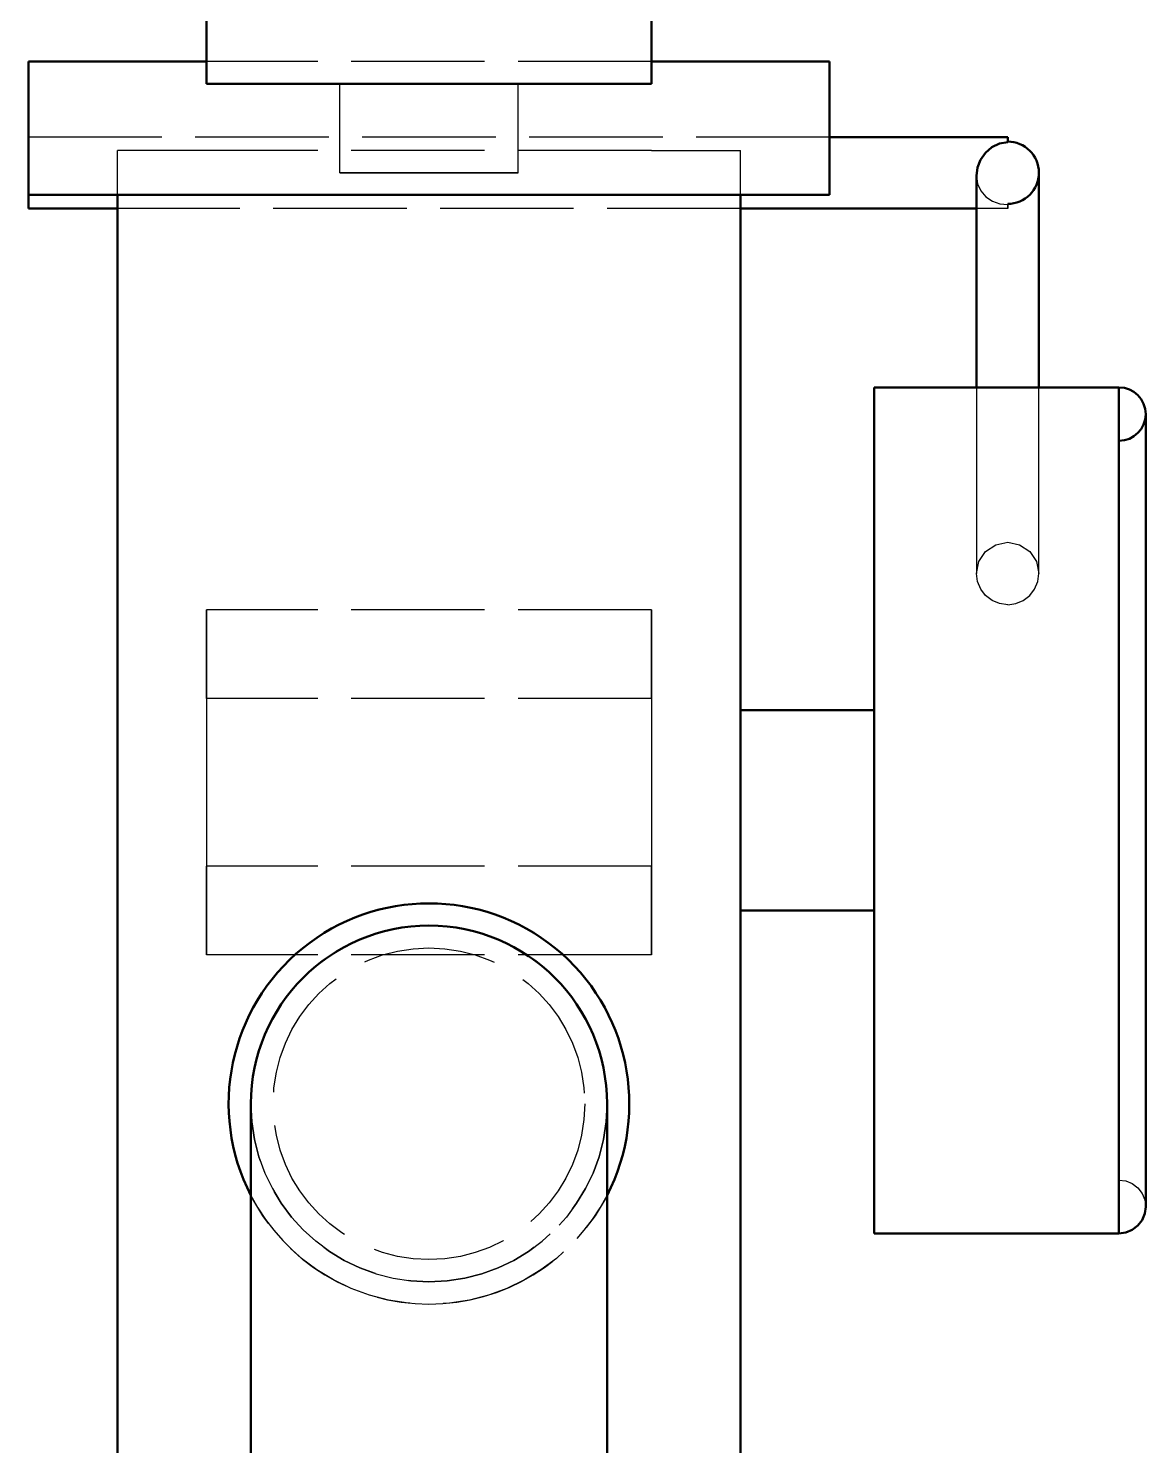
# Model space of a CAD drawing. Header units: millimetres. Extents: x 0 to 594, y 0 to 420.
# Drawn here: x 232.75 to 257.85, y 348.1 to 379.93 of the extents above; entities that cross this region are included whole.
import ezdxf

# ---------------------------------------------------------------- set-up
doc = ezdxf.new("R2010")
doc.units = ezdxf.units.MM
doc.linetypes.add('ISO02-TRAZOS', pattern=[3.75, 3, -0.75])
doc.layers.add('01-VISIBLE', color=7, linetype='CONTINUOUS', lineweight=50)
doc.layers.add('02-OCULTA', color=4, linetype='ISO02-TRAZOS', lineweight=25)

msp = doc.modelspace()

# ---------------------------------------------------------------- linework, layer by layer
at = {"layer": '01-VISIBLE'}
for p, q in [((236.746, 378.684), (236.746, 380.669)), ((246.746, 378.684), (246.746, 380.669)), ((236.746, 379.184), (232.746, 379.184)), ((250.746, 379.184), (246.746, 379.184)), ((246.746, 378.684), (236.746, 378.684)), ((254.746, 377.484), (250.746, 377.484)), ((250.746, 376.184), (232.746, 376.184)), ((234.746, 344.251), (234.746, 376.184)), ((248.746, 344.251), (248.746, 376.184)), ((234.746, 375.884), (232.746, 375.884)), ((254.046, 375.884), (248.746, 375.884)), ((251.746, 371.864), (257.246, 371.864)), ((248.746, 364.614), (251.746, 364.614)), ((248.746, 360.114), (251.746, 360.114)), ((251.746, 352.864), (257.246, 352.864))]:
    msp.add_line(p, q, dxfattribs=at)
for points in [[(232.746, 376.184), (232.746, 376.434), (232.746, 376.684), (232.746, 376.934), (232.746, 377.184), (232.746, 377.434), (232.746, 377.684), (232.746, 377.934), (232.746, 378.184), (232.746, 378.434), (232.746, 378.684), (232.746, 378.934), (232.746, 379.184)], [(250.746, 376.184), (250.746, 376.434), (250.746, 376.684), (250.746, 376.934), (250.746, 377.184), (250.746, 377.434), (250.746, 377.684), (250.746, 377.934), (250.746, 378.184), (250.746, 378.434), (250.746, 378.684), (250.746, 378.934), (250.746, 379.184)], [(254.746, 377.367), (254.746, 377.387), (254.746, 377.406), (254.746, 377.425), (254.746, 377.445), (254.746, 377.464), (254.746, 377.484)], [(254.746, 377.367), (254.559, 377.338), (254.389, 377.256), (254.247, 377.131), (254.139, 376.976), (254.07, 376.8), (254.046, 376.613)], [(254.046, 376.613), (254.046, 376.349), (254.046, 376.085), (254.046, 375.821), (254.046, 375.557), (254.046, 375.294), (254.046, 375.03), (254.046, 374.766), (254.046, 374.502), (254.046, 374.238), (254.046, 373.974), (254.046, 373.711), (254.046, 373.447), (254.046, 373.183), (254.046, 372.919), (254.046, 372.655), (254.046, 372.391), (254.046, 372.128), (254.046, 371.864)], [(255.446, 371.864), (255.446, 372.118), (255.446, 372.371), (255.446, 372.625), (255.446, 372.879), (255.446, 373.132), (255.446, 373.386), (255.446, 373.64), (255.446, 373.893), (255.446, 374.147), (255.446, 374.401), (255.446, 374.654), (255.446, 374.908), (255.446, 375.162), (255.446, 375.415), (255.446, 375.669), (255.446, 375.923), (255.446, 376.176), (255.446, 376.43), (255.446, 376.684)], [(255.446, 371.864), (255.446, 372.118), (255.446, 372.371), (255.446, 372.625), (255.446, 372.879), (255.446, 373.132), (255.446, 373.386), (255.446, 373.64), (255.446, 373.893), (255.446, 374.147), (255.446, 374.401), (255.446, 374.654), (255.446, 374.908), (255.446, 375.162), (255.446, 375.415), (255.446, 375.669), (255.446, 375.923), (255.446, 376.176), (255.446, 376.43), (255.446, 376.684)], [(232.746, 375.884), (232.746, 375.934), (232.746, 375.984), (232.746, 376.034), (232.746, 376.084), (232.746, 376.134), (232.746, 376.184)], [(254.046, 375.884), (254.046, 375.633), (254.046, 375.381), (254.046, 375.13), (254.046, 374.879), (254.046, 374.628), (254.046, 374.376), (254.046, 374.125), (254.046, 373.874), (254.046, 373.623), (254.046, 373.371), (254.046, 373.12), (254.046, 372.869), (254.046, 372.618), (254.046, 372.366), (254.046, 372.115), (254.046, 371.864)], [(251.746, 371.864), (251.746, 371.614), (251.746, 371.364), (251.746, 371.114), (251.746, 370.864), (251.746, 370.614), (251.746, 370.364), (251.746, 370.114), (251.746, 369.864), (251.746, 369.614), (251.746, 369.364), (251.746, 369.114), (251.746, 368.864), (251.746, 368.614), (251.746, 368.364), (251.746, 368.114), (251.746, 367.864), (251.746, 367.614), (251.746, 367.364), (251.746, 367.114), (251.746, 366.864), (251.746, 366.614), (251.746, 366.364), (251.746, 366.114), (251.746, 365.864), (251.746, 365.614), (251.746, 365.364), (251.746, 365.114), (251.746, 364.864), (251.746, 364.614), (251.746, 364.364), (251.746, 364.114), (251.746, 363.864), (251.746, 363.614), (251.746, 363.364), (251.746, 363.114), (251.746, 362.864), (251.746, 362.614), (251.746, 362.364), (251.746, 362.114), (251.746, 361.864), (251.746, 361.614), (251.746, 361.364), (251.746, 361.114), (251.746, 360.864), (251.746, 360.614), (251.746, 360.364), (251.746, 360.114), (251.746, 359.864), (251.746, 359.614), (251.746, 359.364), (251.746, 359.114), (251.746, 358.864), (251.746, 358.614), (251.746, 358.364), (251.746, 358.114), (251.746, 357.864), (251.746, 357.614), (251.746, 357.364), (251.746, 357.114), (251.746, 356.864), (251.746, 356.614), (251.746, 356.364), (251.746, 356.114), (251.746, 355.864), (251.746, 355.614), (251.746, 355.364), (251.746, 355.114), (251.746, 354.864), (251.746, 354.614), (251.746, 354.364), (251.746, 354.114), (251.746, 353.864), (251.746, 353.614), (251.746, 353.364), (251.746, 353.114), (251.746, 352.864)], [(257.246, 371.864), (257.246, 371.614), (257.246, 371.364), (257.246, 371.114), (257.246, 370.864), (257.246, 370.614), (257.246, 370.364), (257.246, 370.114), (257.246, 369.864), (257.246, 369.614), (257.246, 369.364), (257.246, 369.114), (257.246, 368.864), (257.246, 368.614), (257.246, 368.364), (257.246, 368.114), (257.246, 367.864), (257.246, 367.614), (257.246, 367.364), (257.246, 367.114), (257.246, 366.864), (257.246, 366.614), (257.246, 366.364), (257.246, 366.114), (257.246, 365.864), (257.246, 365.614), (257.246, 365.364), (257.246, 365.114), (257.246, 364.864), (257.246, 364.614), (257.246, 364.364), (257.246, 364.114), (257.246, 363.864), (257.246, 363.614), (257.246, 363.364), (257.246, 363.114), (257.246, 362.864), (257.246, 362.614), (257.246, 362.364), (257.246, 362.114), (257.246, 361.864), (257.246, 361.614), (257.246, 361.364), (257.246, 361.114), (257.246, 360.864), (257.246, 360.614), (257.246, 360.364), (257.246, 360.114), (257.246, 359.864), (257.246, 359.614), (257.246, 359.364), (257.246, 359.114), (257.246, 358.864), (257.246, 358.614), (257.246, 358.364), (257.246, 358.114), (257.246, 357.864), (257.246, 357.614), (257.246, 357.364), (257.246, 357.114), (257.246, 356.864), (257.246, 356.614), (257.246, 356.364), (257.246, 356.114), (257.246, 355.864), (257.246, 355.614), (257.246, 355.364), (257.246, 355.114), (257.246, 354.864), (257.246, 354.614), (257.246, 354.364), (257.246, 354.114), (257.246, 353.864), (257.246, 353.614), (257.246, 353.364), (257.246, 353.114), (257.246, 352.864)], [(257.846, 353.464), (257.846, 353.715), (257.846, 353.965), (257.846, 354.216), (257.846, 354.467), (257.846, 354.717), (257.846, 354.968), (257.846, 355.219), (257.846, 355.469), (257.846, 355.72), (257.846, 355.971), (257.846, 356.222), (257.846, 356.472), (257.846, 356.723), (257.846, 356.974), (257.846, 357.224), (257.846, 357.475), (257.846, 357.726), (257.846, 357.976), (257.846, 358.227), (257.846, 358.478), (257.846, 358.729), (257.846, 358.979), (257.846, 359.23), (257.846, 359.481), (257.846, 359.731), (257.846, 359.982), (257.846, 360.233), (257.846, 360.484), (257.846, 360.734), (257.846, 360.985), (257.846, 361.236), (257.846, 361.486), (257.846, 361.737), (257.846, 361.988), (257.846, 362.238), (257.846, 362.489), (257.846, 362.74), (257.846, 362.991), (257.846, 363.241), (257.846, 363.492), (257.846, 363.743), (257.846, 363.993), (257.846, 364.244), (257.846, 364.495), (257.846, 364.746), (257.846, 364.996), (257.846, 365.247), (257.846, 365.498), (257.846, 365.748), (257.846, 365.999), (257.846, 366.25), (257.846, 366.5), (257.846, 366.751), (257.846, 367.002), (257.846, 367.253), (257.846, 367.503), (257.846, 367.754), (257.846, 368.005), (257.846, 368.255), (257.846, 368.506), (257.846, 368.757), (257.846, 369.007), (257.846, 369.258), (257.846, 369.509), (257.846, 369.76), (257.846, 370.01), (257.846, 370.261), (257.846, 370.512), (257.846, 370.762), (257.846, 371.013), (257.846, 371.264)], [(257.846, 353.464), (257.846, 353.715), (257.846, 353.965), (257.846, 354.216), (257.846, 354.467), (257.846, 354.717), (257.846, 354.968), (257.846, 355.219), (257.846, 355.469), (257.846, 355.72), (257.846, 355.971), (257.846, 356.222), (257.846, 356.472), (257.846, 356.723), (257.846, 356.974), (257.846, 357.224), (257.846, 357.475), (257.846, 357.726), (257.846, 357.976), (257.846, 358.227), (257.846, 358.478), (257.846, 358.729), (257.846, 358.979), (257.846, 359.23), (257.846, 359.481), (257.846, 359.731), (257.846, 359.982), (257.846, 360.233), (257.846, 360.484), (257.846, 360.734), (257.846, 360.985), (257.846, 361.236), (257.846, 361.486), (257.846, 361.737), (257.846, 361.988), (257.846, 362.238), (257.846, 362.489), (257.846, 362.74), (257.846, 362.991), (257.846, 363.241), (257.846, 363.492), (257.846, 363.743), (257.846, 363.993), (257.846, 364.244), (257.846, 364.495), (257.846, 364.746), (257.846, 364.996), (257.846, 365.247), (257.846, 365.498), (257.846, 365.748), (257.846, 365.999), (257.846, 366.25), (257.846, 366.5), (257.846, 366.751), (257.846, 367.002), (257.846, 367.253), (257.846, 367.503), (257.846, 367.754), (257.846, 368.005), (257.846, 368.255), (257.846, 368.506), (257.846, 368.757), (257.846, 369.007), (257.846, 369.258), (257.846, 369.509), (257.846, 369.76), (257.846, 370.01), (257.846, 370.261), (257.846, 370.512), (257.846, 370.762), (257.846, 371.013), (257.846, 371.264)], [(237.746, 347.908), (237.746, 348.162), (237.746, 348.416), (237.746, 348.669), (237.746, 348.923), (237.746, 349.177), (237.746, 349.431), (237.746, 349.685), (237.746, 349.939), (237.746, 350.193), (237.746, 350.446), (237.746, 350.7), (237.746, 350.954), (237.746, 351.208), (237.746, 351.462), (237.746, 351.716), (237.746, 351.969), (237.746, 352.223), (237.746, 352.477), (237.746, 352.731), (237.746, 352.985), (237.746, 353.239), (237.746, 353.493), (237.746, 353.746), (237.746, 354), (237.746, 354.254), (237.746, 354.508), (237.746, 354.762), (237.746, 355.016), (237.746, 355.269), (237.746, 355.523), (237.746, 355.777)], [(245.746, 347.908), (245.746, 348.162), (245.746, 348.416), (245.746, 348.669), (245.746, 348.923), (245.746, 349.177), (245.746, 349.431), (245.746, 349.685), (245.746, 349.939), (245.746, 350.193), (245.746, 350.446), (245.746, 350.7), (245.746, 350.954), (245.746, 351.208), (245.746, 351.462), (245.746, 351.716), (245.746, 351.969), (245.746, 352.223), (245.746, 352.477), (245.746, 352.731), (245.746, 352.985), (245.746, 353.239), (245.746, 353.493), (245.746, 353.746), (245.746, 354), (245.746, 354.254), (245.746, 354.508), (245.746, 354.762), (245.746, 355.016), (245.746, 355.269), (245.746, 355.523), (245.746, 355.777)], [(257.246, 352.864), (257.401, 352.884), (257.546, 352.944), (257.67, 353.04), (257.765, 353.164), (257.825, 353.309), (257.846, 353.464)]]:
    msp.add_lwpolyline(points, dxfattribs=at)
for centre, radius, start, end in [((254.746, 376.684), 0.7, -90, 90), ((257.246, 371.264), 0.6, -90, 90), ((241.746, 355.777), 4.5, -27.266, -152.734), ((241.746, 355.777), 4, 0, 180)]:
    msp.add_arc(centre, radius, start, end, dxfattribs=at)
at = {"layer": '02-OCULTA'}
for p, q in [((236.746, 378.684), (236.746, 388.015)), ((246.746, 378.684), (246.746, 388.015)), ((246.746, 379.184), (236.746, 379.184)), ((239.746, 376.684), (239.746, 378.684)), ((243.746, 376.684), (243.746, 378.684)), ((250.746, 377.484), (232.746, 377.484)), ((234.746, 376.184), (234.746, 377.184)), ((234.746, 344.251), (234.746, 377.184)), ((246.746, 377.184), (236.746, 377.184)), ((246.746, 377.184), (236.746, 377.184)), ((248.746, 376.184), (248.746, 377.184)), ((248.746, 344.251), (248.746, 377.184)), ((248.746, 375.884), (234.746, 375.884)), ((254.746, 375.884), (254.046, 375.884)), ((246.746, 366.867), (236.746, 366.867)), ((236.746, 364.878), (236.746, 366.867)), ((236.746, 366.867), (236.746, 361.111)), ((246.746, 364.878), (246.746, 366.867)), ((246.746, 366.867), (246.746, 361.111)), ((246.746, 364.878), (236.746, 364.878)), ((236.746, 364.878), (236.746, 359.122)), ((246.746, 364.878), (246.746, 359.122)), ((246.746, 361.111), (236.746, 361.111)), ((236.746, 359.122), (236.746, 361.111)), ((246.746, 359.122), (246.746, 361.111)), ((246.746, 359.122), (236.746, 359.122))]:
    msp.add_line(p, q, dxfattribs=at)
for points in [[(232.746, 379.184), (232.746, 378.934), (232.746, 378.684), (232.746, 378.434), (232.746, 378.184), (232.746, 377.934), (232.746, 377.684), (232.746, 377.434), (232.746, 377.184), (232.746, 376.934), (232.746, 376.684), (232.746, 376.434), (232.746, 376.184)], [(250.746, 379.184), (250.746, 378.934), (250.746, 378.684), (250.746, 378.434), (250.746, 378.184), (250.746, 377.934), (250.746, 377.684), (250.746, 377.434), (250.746, 377.184), (250.746, 376.934), (250.746, 376.684), (250.746, 376.434), (250.746, 376.184)], [(241.746, 378.684), (241.496, 378.684), (241.246, 378.684), (240.996, 378.684), (240.746, 378.684), (240.496, 378.684), (240.246, 378.684), (239.996, 378.684), (239.746, 378.684)], [(239.746, 378.684), (239.996, 378.684), (240.246, 378.684), (240.496, 378.684), (240.746, 378.684), (240.996, 378.684), (241.246, 378.684), (241.496, 378.684), (241.746, 378.684), (241.996, 378.684), (242.246, 378.684), (242.496, 378.684), (242.746, 378.684), (242.996, 378.684), (243.246, 378.684), (243.496, 378.684), (243.746, 378.684)], [(243.746, 378.684), (243.46, 378.684), (243.174, 378.684), (242.889, 378.684), (242.603, 378.684), (242.317, 378.684), (242.031, 378.684), (241.746, 378.684)], [(232.746, 377.484), (232.746, 377.217), (232.746, 376.95), (232.746, 376.684), (232.746, 376.417), (232.746, 376.15), (232.746, 375.884)], [(232.746, 376.184), (232.746, 376.4), (232.746, 376.617), (232.746, 376.834), (232.746, 377.05), (232.746, 377.267), (232.746, 377.484)], [(254.746, 377.484), (254.746, 377.464), (254.746, 377.445), (254.746, 377.425), (254.746, 377.406), (254.746, 377.387), (254.746, 377.367)], [(236.746, 377.184), (236.496, 377.184), (236.246, 377.184), (235.996, 377.184), (235.746, 377.184), (235.496, 377.184), (235.246, 377.184), (234.996, 377.184), (234.746, 377.184)], [(236.746, 377.184), (236.496, 377.184), (236.246, 377.184), (235.996, 377.184), (235.746, 377.184), (235.496, 377.184), (235.246, 377.184), (234.996, 377.184), (234.746, 377.184)], [(246.746, 377.184), (246.996, 377.184), (247.246, 377.184), (247.496, 377.184), (247.746, 377.184), (247.996, 377.184), (248.246, 377.184), (248.496, 377.184), (248.746, 377.184)], [(246.746, 377.184), (246.996, 377.184), (247.246, 377.184), (247.496, 377.184), (247.746, 377.184), (247.996, 377.184), (248.246, 377.184), (248.496, 377.184), (248.746, 377.184)], [(254.746, 377.367), (254.559, 377.338), (254.389, 377.256), (254.247, 377.131), (254.139, 376.976), (254.07, 376.8), (254.046, 376.613)], [(254.746, 377.367), (254.746, 377.37), (254.746, 377.373), (254.746, 377.375), (254.746, 377.378), (254.746, 377.381), (254.746, 377.384)], [(254.746, 377.384), (254.746, 377.381), (254.746, 377.378), (254.746, 377.375), (254.746, 377.373), (254.746, 377.37), (254.746, 377.367)], [(241.746, 376.684), (241.496, 376.684), (241.246, 376.684), (240.996, 376.684), (240.746, 376.684), (240.496, 376.684), (240.246, 376.684), (239.996, 376.684), (239.746, 376.684)], [(239.746, 376.684), (239.996, 376.684), (240.246, 376.684), (240.496, 376.684), (240.746, 376.684), (240.996, 376.684), (241.246, 376.684), (241.496, 376.684), (241.746, 376.684), (241.996, 376.684), (242.246, 376.684), (242.496, 376.684), (242.746, 376.684), (242.996, 376.684), (243.246, 376.684), (243.496, 376.684), (243.746, 376.684)], [(243.746, 376.684), (243.46, 376.684), (243.174, 376.684), (242.889, 376.684), (242.603, 376.684), (242.317, 376.684), (242.031, 376.684), (241.746, 376.684)], [(254.046, 376.613), (254.069, 376.437), (254.14, 376.276), (254.255, 376.141), (254.403, 376.044), (254.57, 375.986), (254.746, 375.967)], [(254.046, 376.613), (254.069, 376.437), (254.14, 376.276), (254.255, 376.141), (254.403, 376.044), (254.57, 375.986), (254.746, 375.967)], [(254.046, 376.613), (254.046, 376.491), (254.046, 376.37), (254.046, 376.248), (254.046, 376.127), (254.046, 376.005), (254.046, 375.884)], [(254.746, 375.967), (254.746, 375.97), (254.746, 375.973), (254.746, 375.975), (254.746, 375.978), (254.746, 375.981), (254.746, 375.984)], [(254.746, 375.984), (254.746, 375.981), (254.746, 375.978), (254.746, 375.975), (254.746, 375.973), (254.746, 375.97), (254.746, 375.967)], [(254.746, 375.967), (254.746, 375.953), (254.746, 375.939), (254.746, 375.925), (254.746, 375.912), (254.746, 375.898), (254.746, 375.884)], [(254.746, 375.884), (254.746, 375.898), (254.746, 375.912), (254.746, 375.925), (254.746, 375.939), (254.746, 375.953), (254.746, 375.967)], [(251.746, 352.864), (251.746, 353.114), (251.746, 353.364), (251.746, 353.614), (251.746, 353.864), (251.746, 354.114), (251.746, 354.364), (251.746, 354.614), (251.746, 354.864), (251.746, 355.114), (251.746, 355.364), (251.746, 355.614), (251.746, 355.864), (251.746, 356.114), (251.746, 356.364), (251.746, 356.614), (251.746, 356.864), (251.746, 357.114), (251.746, 357.364), (251.746, 357.614), (251.746, 357.864), (251.746, 358.114), (251.746, 358.364), (251.746, 358.614), (251.746, 358.864), (251.746, 359.114), (251.746, 359.364), (251.746, 359.614), (251.746, 359.864), (251.746, 360.114), (251.746, 360.364), (251.746, 360.614), (251.746, 360.864), (251.746, 361.114), (251.746, 361.364), (251.746, 361.614), (251.746, 361.864), (251.746, 362.114), (251.746, 362.364), (251.746, 362.614), (251.746, 362.864), (251.746, 363.114), (251.746, 363.364), (251.746, 363.614), (251.746, 363.864), (251.746, 364.114), (251.746, 364.364), (251.746, 364.614), (251.746, 364.864), (251.746, 365.114), (251.746, 365.364), (251.746, 365.614), (251.746, 365.864), (251.746, 366.114), (251.746, 366.364), (251.746, 366.614), (251.746, 366.864), (251.746, 367.114), (251.746, 367.364), (251.746, 367.614), (251.746, 367.864), (251.746, 368.114), (251.746, 368.364), (251.746, 368.614), (251.746, 368.864), (251.746, 369.114), (251.746, 369.364), (251.746, 369.614), (251.746, 369.864), (251.746, 370.114), (251.746, 370.364), (251.746, 370.614), (251.746, 370.864), (251.746, 371.114), (251.746, 371.364), (251.746, 371.614), (251.746, 371.864)], [(254.046, 371.864), (254.046, 371.603), (254.046, 371.341), (254.046, 371.08), (254.046, 370.819), (254.046, 370.558), (254.046, 370.296), (254.046, 370.035), (254.046, 369.774), (254.046, 369.513), (254.046, 369.251), (254.046, 368.99), (254.046, 368.729), (254.046, 368.468), (254.046, 368.206), (254.046, 367.945), (254.046, 367.684)], [(254.046, 371.864), (254.046, 371.603), (254.046, 371.341), (254.046, 371.08), (254.046, 370.819), (254.046, 370.558), (254.046, 370.296), (254.046, 370.035), (254.046, 369.774), (254.046, 369.513), (254.046, 369.251), (254.046, 368.99), (254.046, 368.729), (254.046, 368.468), (254.046, 368.206), (254.046, 367.945), (254.046, 367.684)], [(255.446, 367.684), (255.446, 367.945), (255.446, 368.206), (255.446, 368.468), (255.446, 368.729), (255.446, 368.99), (255.446, 369.251), (255.446, 369.513), (255.446, 369.774), (255.446, 370.035), (255.446, 370.296), (255.446, 370.558), (255.446, 370.819), (255.446, 371.08), (255.446, 371.341), (255.446, 371.603), (255.446, 371.864)], [(255.446, 367.684), (255.446, 367.945), (255.446, 368.206), (255.446, 368.468), (255.446, 368.729), (255.446, 368.99), (255.446, 369.251), (255.446, 369.513), (255.446, 369.774), (255.446, 370.035), (255.446, 370.296), (255.446, 370.558), (255.446, 370.819), (255.446, 371.08), (255.446, 371.341), (255.446, 371.603), (255.446, 371.864)], [(257.246, 352.864), (257.246, 353.114), (257.246, 353.364), (257.246, 353.614), (257.246, 353.864), (257.246, 354.114), (257.246, 354.364), (257.246, 354.614), (257.246, 354.864), (257.246, 355.114), (257.246, 355.364), (257.246, 355.614), (257.246, 355.864), (257.246, 356.114), (257.246, 356.364), (257.246, 356.614), (257.246, 356.864), (257.246, 357.114), (257.246, 357.364), (257.246, 357.614), (257.246, 357.864), (257.246, 358.114), (257.246, 358.364), (257.246, 358.614), (257.246, 358.864), (257.246, 359.114), (257.246, 359.364), (257.246, 359.614), (257.246, 359.864), (257.246, 360.114), (257.246, 360.364), (257.246, 360.614), (257.246, 360.864), (257.246, 361.114), (257.246, 361.364), (257.246, 361.614), (257.246, 361.864), (257.246, 362.114), (257.246, 362.364), (257.246, 362.614), (257.246, 362.864), (257.246, 363.114), (257.246, 363.364), (257.246, 363.614), (257.246, 363.864), (257.246, 364.114), (257.246, 364.364), (257.246, 364.614), (257.246, 364.864), (257.246, 365.114), (257.246, 365.364), (257.246, 365.614), (257.246, 365.864), (257.246, 366.114), (257.246, 366.364), (257.246, 366.614), (257.246, 366.864), (257.246, 367.114), (257.246, 367.364), (257.246, 367.614), (257.246, 367.864), (257.246, 368.114), (257.246, 368.364), (257.246, 368.614), (257.246, 368.864), (257.246, 369.114), (257.246, 369.364), (257.246, 369.614), (257.246, 369.864), (257.246, 370.114), (257.246, 370.364), (257.246, 370.614), (257.246, 370.864), (257.246, 371.114), (257.246, 371.364), (257.246, 371.614), (257.246, 371.864)], [(257.246, 370.664), (257.246, 370.412), (257.246, 370.161), (257.246, 369.909), (257.246, 369.658), (257.246, 369.406), (257.246, 369.155), (257.246, 368.903), (257.246, 368.652), (257.246, 368.4), (257.246, 368.149), (257.246, 367.897), (257.246, 367.646), (257.246, 367.394), (257.246, 367.143), (257.246, 366.891), (257.246, 366.64), (257.246, 366.388), (257.246, 366.137), (257.246, 365.885), (257.246, 365.634), (257.246, 365.382), (257.246, 365.13), (257.246, 364.879), (257.246, 364.627), (257.246, 364.376), (257.246, 364.124), (257.246, 363.873), (257.246, 363.621), (257.246, 363.37), (257.246, 363.118), (257.246, 362.867), (257.246, 362.615), (257.246, 362.364), (257.246, 362.112), (257.246, 361.861), (257.246, 361.609), (257.246, 361.358), (257.246, 361.106), (257.246, 360.855), (257.246, 360.603), (257.246, 360.352), (257.246, 360.1), (257.246, 359.849), (257.246, 359.597), (257.246, 359.346), (257.246, 359.094), (257.246, 358.843), (257.246, 358.591), (257.246, 358.34), (257.246, 358.088), (257.246, 357.837), (257.246, 357.585), (257.246, 357.334), (257.246, 357.082), (257.246, 356.83), (257.246, 356.579), (257.246, 356.327), (257.246, 356.076), (257.246, 355.824), (257.246, 355.573), (257.246, 355.321), (257.246, 355.07), (257.246, 354.818), (257.246, 354.567), (257.246, 354.315), (257.246, 354.064)], [(257.246, 354.064), (257.246, 354.315), (257.246, 354.567), (257.246, 354.818), (257.246, 355.07), (257.246, 355.321), (257.246, 355.573), (257.246, 355.824), (257.246, 356.076), (257.246, 356.327), (257.246, 356.579), (257.246, 356.83), (257.246, 357.082), (257.246, 357.334), (257.246, 357.585), (257.246, 357.837), (257.246, 358.088), (257.246, 358.34), (257.246, 358.591), (257.246, 358.843), (257.246, 359.094), (257.246, 359.346), (257.246, 359.597), (257.246, 359.849), (257.246, 360.1), (257.246, 360.352), (257.246, 360.603), (257.246, 360.855), (257.246, 361.106), (257.246, 361.358), (257.246, 361.609), (257.246, 361.861), (257.246, 362.112), (257.246, 362.364), (257.246, 362.615), (257.246, 362.867), (257.246, 363.118), (257.246, 363.37), (257.246, 363.621), (257.246, 363.873), (257.246, 364.124), (257.246, 364.376), (257.246, 364.627), (257.246, 364.879), (257.246, 365.13), (257.246, 365.382), (257.246, 365.634), (257.246, 365.885), (257.246, 366.137), (257.246, 366.388), (257.246, 366.64), (257.246, 366.891), (257.246, 367.143), (257.246, 367.394), (257.246, 367.646), (257.246, 367.897), (257.246, 368.149), (257.246, 368.4), (257.246, 368.652), (257.246, 368.903), (257.246, 369.155), (257.246, 369.406), (257.246, 369.658), (257.246, 369.909), (257.246, 370.161), (257.246, 370.412), (257.246, 370.664)], [(254.046, 367.684), (254.099, 367.952), (254.251, 368.179), (254.478, 368.331), (254.746, 368.384), (255.014, 368.331), (255.241, 368.179), (255.392, 367.952), (255.446, 367.684)], [(254.746, 366.984), (254.565, 367.008), (254.396, 367.078), (254.251, 367.189), (254.14, 367.334), (254.07, 367.503), (254.046, 367.684)], [(254.746, 366.984), (254.927, 367.008), (255.096, 367.078), (255.241, 367.189), (255.352, 367.334), (255.422, 367.503), (255.446, 367.684)], [(248.746, 360.114), (248.746, 360.364), (248.746, 360.614), (248.746, 360.864), (248.746, 361.114), (248.746, 361.364), (248.746, 361.614), (248.746, 361.864), (248.746, 362.114), (248.746, 362.364), (248.746, 362.614), (248.746, 362.864), (248.746, 363.114), (248.746, 363.364), (248.746, 363.614), (248.746, 363.864), (248.746, 364.114), (248.746, 364.364), (248.746, 364.614)], [(248.746, 364.614), (248.746, 364.364), (248.746, 364.114), (248.746, 363.864), (248.746, 363.614), (248.746, 363.364), (248.746, 363.114), (248.746, 362.864), (248.746, 362.614), (248.746, 362.364), (248.746, 362.114), (248.746, 361.864), (248.746, 361.614), (248.746, 361.364), (248.746, 361.114), (248.746, 360.864), (248.746, 360.614), (248.746, 360.364), (248.746, 360.114)], [(251.746, 360.114), (251.746, 360.364), (251.746, 360.614), (251.746, 360.864), (251.746, 361.114), (251.746, 361.364), (251.746, 361.614), (251.746, 361.864), (251.746, 362.114), (251.746, 362.364), (251.746, 362.614), (251.746, 362.864), (251.746, 363.114), (251.746, 363.364), (251.746, 363.614), (251.746, 363.864), (251.746, 364.114), (251.746, 364.364), (251.746, 364.614)], [(251.746, 364.614), (251.746, 364.364), (251.746, 364.114), (251.746, 363.864), (251.746, 363.614), (251.746, 363.364), (251.746, 363.114), (251.746, 362.864), (251.746, 362.614), (251.746, 362.364), (251.746, 362.114), (251.746, 361.864), (251.746, 361.614), (251.746, 361.364), (251.746, 361.114), (251.746, 360.864), (251.746, 360.614), (251.746, 360.364), (251.746, 360.114)], [(257.246, 354.064), (257.401, 354.043), (257.546, 353.983), (257.67, 353.888), (257.765, 353.764), (257.825, 353.619), (257.846, 353.464)]]:
    msp.add_lwpolyline(points, dxfattribs=at)
for radius in [4.5, 4, 3.5, 3.5]:
    msp.add_circle((241.746, 355.777), radius, dxfattribs=at)
for radius, start, end in [(4, 180, -90), (4, -90, 0), (4.5, -152.734, -90), (4.5, -90, -27.266)]:
    msp.add_arc((241.746, 355.777), radius, start, end, dxfattribs=at)

doc.saveas('drawing.dxf')
